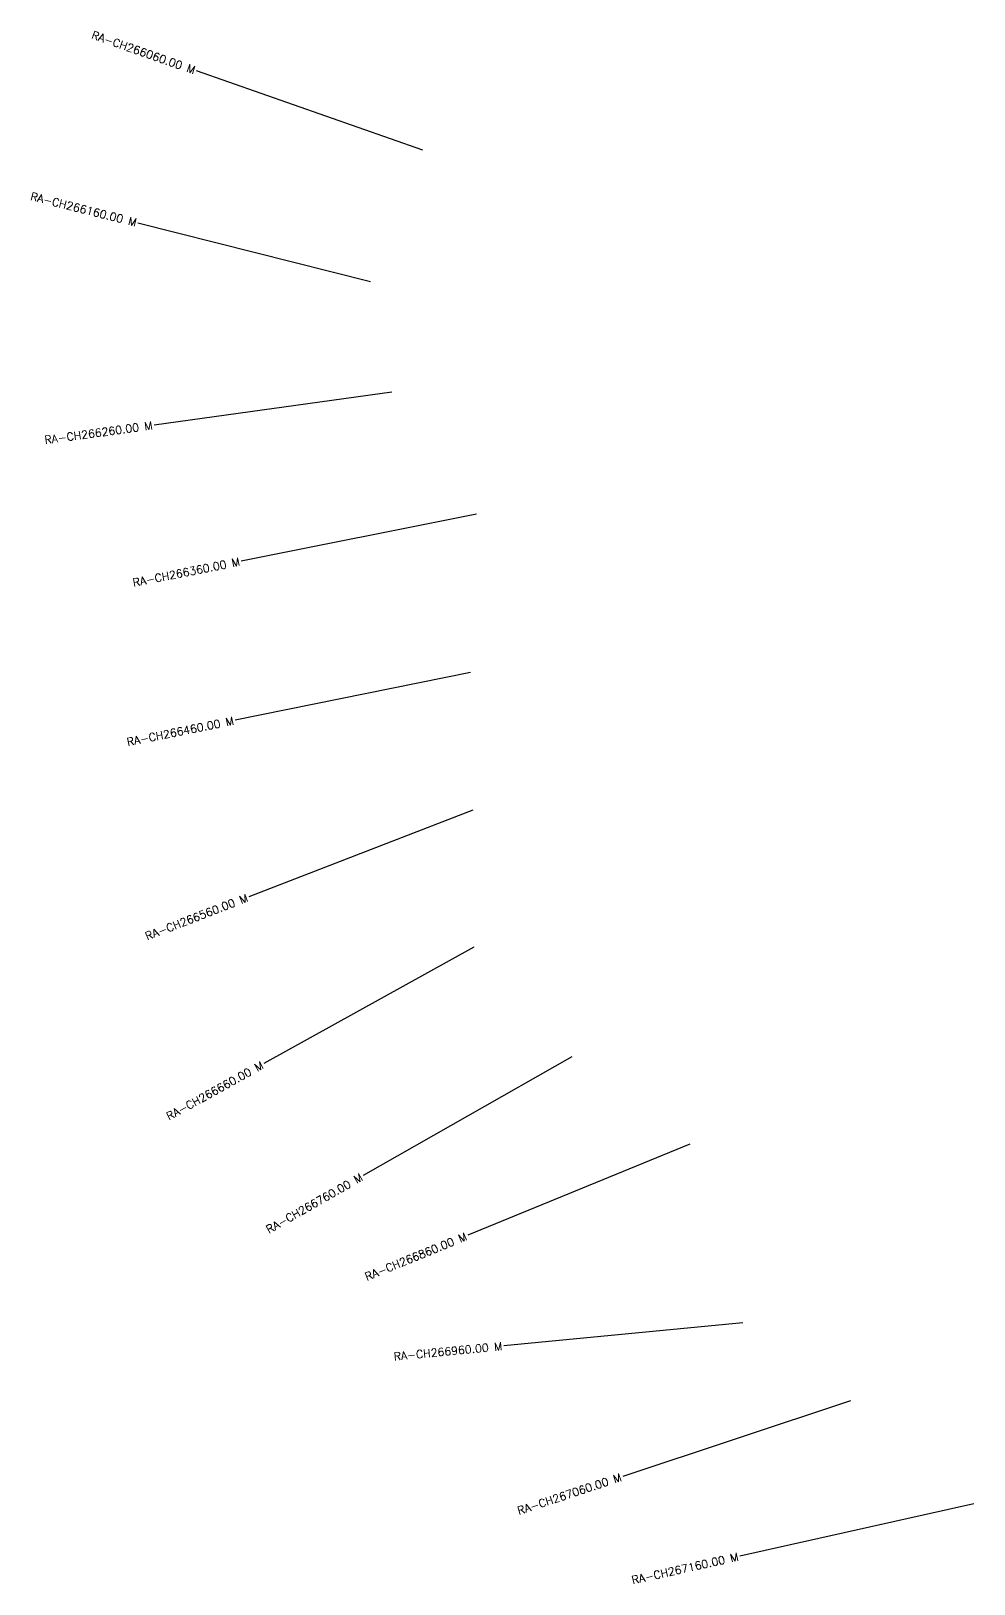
# Model space of a CAD drawing. Header units: metres. Extents: x 279200 to 286010, y 2030765 to 2033447.
# Drawn here: x 279200 to 279789, y 2031131 to 2032101 of the extents above; entities that cross this region are included whole.
import ezdxf
from ezdxf.enums import TextEntityAlignment as Align

# ---------------------------------------------------------------- set-up
doc = ezdxf.new("R2010")
doc.units = ezdxf.units.M
doc.layers.add('CS', color=134, linetype='Continuous')
doc.layers.add('CSMark', color=6, linetype='Continuous')
doc.styles.get("Standard").update_dxf_attribs({"font": 'simplex.shx'})

msp = doc.modelspace()

# ---------------------------------------------------------------- linework, layer by layer
at = {"layer": 'CS'}
for p, q in [((279444.76, 2032027.08), (279303.16, 2032076.59)), ((279411.98, 2031944.71), (279266.56, 2031981.52)), ((279425.29, 2031875.77), (279276.68, 2031855.35)), ((279478.28, 2031799.73), (279331.2, 2031770.29)), ((279474.45, 2031700.67), (279327.44, 2031670.88)), ((279475.85, 2031614.79), (279335.96, 2031560.65)), ((279476.56, 2031529.04), (279345.32, 2031456.4)), ((279537.77, 2031460.56), (279407.38, 2031386.41)), ((279611.58, 2031406), (279472.78, 2031349.12)), ((279644.63, 2031294.42), (279495.32, 2031279.99)), ((279711.98, 2031245.69), (279569.6, 2031198.49)), ((279789.16, 2031181.37), (279642.78, 2031148.61))]:
    msp.add_line(p, q, dxfattribs=at)

# ---------------------------------------------------------------- texts
at = {"layer": 'CSMark'}
for s, rotation, p in [('RA-CH266060.00 M', 340.72769, (279302.22, 2032076.92)), ('RA-CH266160.00 M', 345.79527, (279265.59, 2031981.77)), ('RA-CH266260.00 M', 7.82491, (279275.69, 2031855.21)), ('RA-CH266360.00 M', 11.31604, (279330.22, 2031770.1)), ('RA-CH266460.00 M', 11.45307, (279326.46, 2031670.69)), ('RA-CH266560.00 M', 21.15714, (279335.03, 2031560.29)), ('RA-CH266660.00 M', 28.96459, (279344.44, 2031455.92)), ('RA-CH266760.00 M', 29.62684, (279406.51, 2031385.91)), ('RA-CH266860.00 M', 22.28275, (279471.86, 2031348.74)), ('RA-CH266960.00 M', 5.51934, (279494.33, 2031279.89)), ('RA-CH267060.00 M', 18.34057, (279568.65, 2031198.18)), ('RA-CH267160.00 M', 12.61468, (279641.8, 2031148.4))]:
    msp.add_text(s, height=5, rotation=rotation, dxfattribs=at).set_placement(p, align=Align.MIDDLE_RIGHT)

doc.saveas('drawing.dxf')
